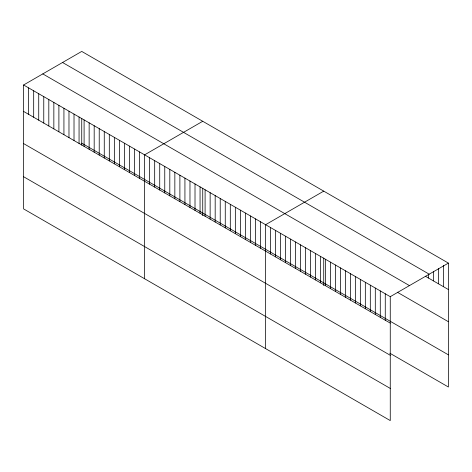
<?xml version="1.0" encoding="UTF-8"?>
<svg xmlns="http://www.w3.org/2000/svg" width="472" height="472" viewBox="0 0 472 472"><rect width="100%" height="100%" fill="white"/><g stroke="black" fill="none" stroke-linecap="round" stroke-linejoin="round"><path stroke-width="0.71" d="M23.6 84.984L390.261 296.676L390.261 420.582L23.6 208.895L23.6 84.984L81.739 51.419L448.4 263.105L448.4 387.016L389.807 353.186M202.736 121.275L144.597 154.84L144.597 278.751M323.733 191.13L265.594 224.702L265.594 348.607M390.261 296.676L448.4 263.105M62.552 62.493L429.213 274.185M425.337 276.232L448.4 289.548M42.787 73.909L409.448 285.595M397.288 292.203L448.4 321.715M81.739 143.163L448.4 354.85M23.6 111.427L390.261 323.113M23.6 143.588L390.261 355.28M23.6 176.729L390.261 388.421M443.414 265.37L443.414 286.669M438.429 268.367L438.429 283.79M433.438 271.365L433.438 280.911M428.452 274.362L428.452 278.032M385.27 293.796L385.27 320.234M380.284 290.917L380.284 317.355M375.299 288.038L375.299 314.476M370.313 285.159L370.313 311.603M365.328 282.28L365.328 308.723M360.342 279.4L360.342 305.844M355.351 276.521L355.351 302.965M350.366 273.642L350.366 300.086M345.38 270.763L345.38 297.207M340.395 267.884L340.395 294.327M335.409 265.004L335.409 291.448M330.418 262.125L330.418 288.569M325.432 259.246L325.432 285.69M323.733 258.025L323.733 285.56M320.447 256.367L320.447 282.811M315.461 253.488L315.461 279.931M310.476 250.608L310.476 277.052M305.49 247.729L305.49 274.173M300.499 244.85L300.499 271.294M295.513 241.971L295.513 268.415M290.528 239.092L290.528 265.535M285.542 236.212L285.542 262.656M280.557 233.333L280.557 259.777M275.565 230.454L275.565 256.898M270.58 227.581L270.58 254.019M260.556 221.787L260.556 248.231M255.511 218.878L255.511 245.322M250.473 215.969L250.473 242.407M245.428 213.055L245.428 239.499M240.39 210.146L240.39 236.59M235.345 207.232L235.345 233.675M230.306 204.323L230.306 230.767M225.262 201.414L225.262 227.858M220.223 198.5L220.223 224.943M215.179 195.591L215.179 222.035M210.14 192.682L210.14 219.126M205.096 189.768L205.096 216.211M202.736 188.169L202.736 215.698M200.057 186.859L200.057 213.303M195.013 183.95L195.013 210.394M189.974 181.036L189.974 207.479M184.93 178.127L184.93 204.571M179.891 175.218L179.891 201.662M174.846 172.304L174.846 198.747M169.808 169.395L169.808 195.839M164.763 166.486L164.763 192.93M159.725 163.572L159.725 190.015M154.68 160.663L154.68 187.107M149.642 157.754L149.642 184.192M139.559 151.931L139.559 178.375M134.514 149.022L134.514 175.46M129.475 146.108L129.475 172.551M124.431 143.199L124.431 169.643M119.392 140.29L119.392 166.728M114.348 137.376L114.348 163.819M109.309 134.467L109.309 160.911M104.265 131.558L104.265 157.996M99.226 128.644L99.226 155.087M94.182 125.735L94.182 152.179M89.143 122.826L89.143 149.264M84.099 119.912L84.099 146.355M81.739 118.307L81.739 145.175M79.06 117.003L79.06 143.447M74.016 114.094L74.016 140.532M68.977 111.18L68.977 137.623M63.932 108.271L63.932 134.715M58.894 105.362L58.894 131.8M53.849 102.448L53.849 128.891M48.811 99.539L48.811 125.983M43.766 96.624L43.766 123.068M38.728 93.716L38.728 120.159M33.683 90.807L33.683 117.251M28.644 87.892L28.644 114.336"/></g></svg>
